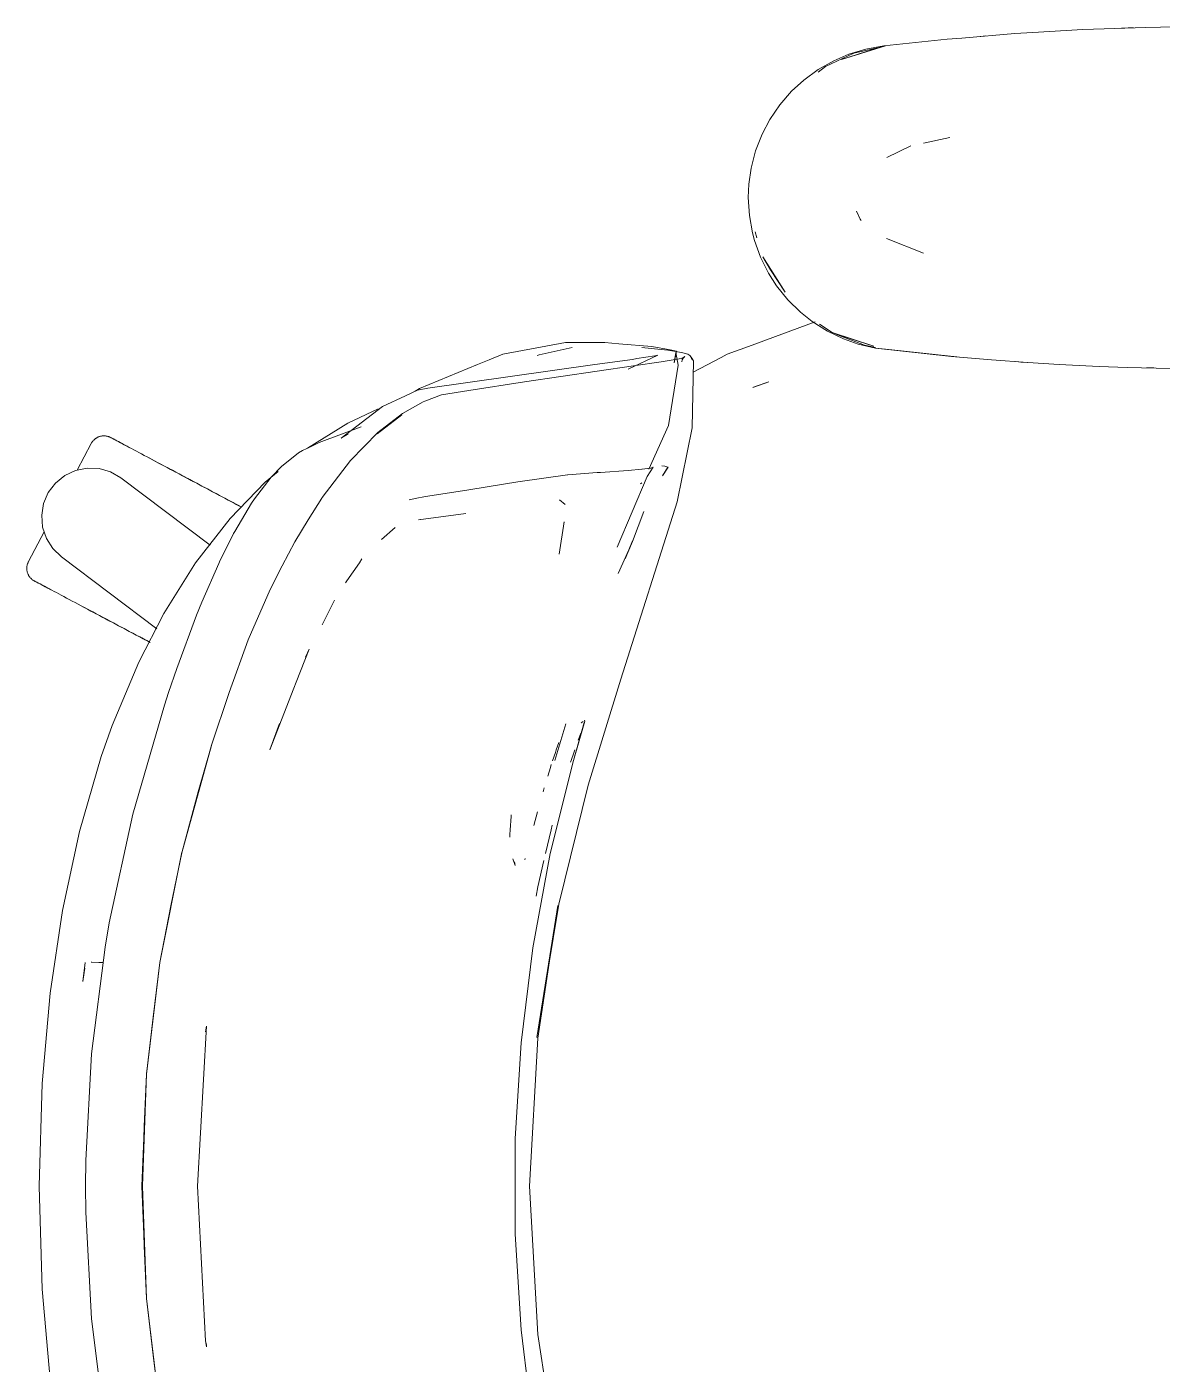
# Model space of a CAD drawing. Header units: millimetres. Extents: x 155927 to 295199, y -4084 to 97293.
# Drawn here: x 188535.2 to 188856.7, y 33009.8 to 33388.5 of the extents above; entities that cross this region are included whole.
import ezdxf

# ---------------------------------------------------------------- set-up
doc = ezdxf.new("R2010")
doc.units = ezdxf.units.MM
doc.header["$MEASUREMENT"] = 0
doc.layers.add('G-IMPT', color=8, linetype='CONTINUOUS', lineweight=9)
doc.layers.add('I-FURN', color=8, linetype='CONTINUOUS', lineweight=9)

msp = doc.modelspace()

# ---------------------------------------------------------------- linework, layer by layer
at = {"layer": 'G-IMPT'}
for p, q in [((188840.2, 33387.99), (188851.96, 33388.38)), ((188845.09, 33388.13), (188847.02, 33388.24)), ((188847.02, 33388.24), (188848.52, 33388.26)), ((188860.38, 33388.55), (188851.96, 33388.38)), ((188795.76, 33385.01), (188777.84, 33383.1)), ((188799.89, 33385.36), (188795.76, 33385.01)), ((188814.95, 33386.6), (188799.89, 33385.36)), ((188806.77, 33385.95), (188805.09, 33385.78)), ((188814.95, 33386.6), (188820.04, 33386.93)), ((188820.04, 33386.93), (188834.18, 33387.74)), ((188840.2, 33387.99), (188834.18, 33387.74)), ((188769.38, 33381.06), (188761.32, 33377.32)), ((188763.69, 33378.93), (188767.93, 33380.74)), ((188778.35, 33383.1), (188765.89, 33379.27)), ((188765.89, 33379.27), (188775.04, 33382.19)), ((188767.93, 33380.74), (188772.79, 33382.21)), ((188769.38, 33381.06), (188777.79, 33382.98)), ((188777.84, 33383.1), (188772.79, 33382.21)), ((188778.35, 33383.1), (188775.04, 33382.19)), ((188759.21, 33375.73), (188761.32, 33377.32)), ((188763.69, 33378.93), (188759.25, 33376.42)), ((188755.17, 33373.42), (188751.73, 33370.26)), ((188755.17, 33373.42), (188759.25, 33376.42)), ((188748.41, 33366.42), (188751.73, 33370.26)), ((188745.58, 33362.26), (188748.41, 33366.42)), ((188745.58, 33362.26), (188743.39, 33358.09)), ((188743.39, 33358.09), (188741.55, 33353.38)), ((188778.72, 33351.53), (188785.5, 33354.8)), ((188796.55, 33357.14), (188789.12, 33355.56)), ((188740.29, 33348.51), (188741.55, 33353.38)), ((188740.29, 33348.51), (188739.64, 33344)), ((188739.47, 33340.15), (188739.64, 33344)), ((188739.47, 33340.15), (188739.77, 33335.11)), ((188739.77, 33335.11), (188740.65, 33330.16)), ((188770.09, 33336.33), (188771.1, 33334.1)), ((188771.1, 33334.1), (188771.4, 33333.65)), ((188740.65, 33330.16), (188741.21, 33328.04)), ((188742.92, 33323.26), (188741.21, 33328.04)), ((188741.91, 33328.81), (188741.39, 33330.5)), ((188789.05, 33324.43), (188778.63, 33328.58)), ((188742.92, 33323.26), (188745.17, 33318.75)), ((188743.57, 33323.36), (188745.73, 33319.68)), ((188743.57, 33323.36), (188749.89, 33313.41)), ((188745.17, 33318.75), (188747.43, 33315.21)), ((188745.73, 33319.68), (188749.89, 33313.41)), ((188750.62, 33311.23), (188747.43, 33315.21)), ((188750.62, 33311.23), (188754.23, 33307.68)), ((188758.43, 33304.94), (188739.49, 33298)), ((188754.23, 33307.68), (188757.53, 33305.06)), ((188761.86, 33302.33), (188757.53, 33305.06)), ((188763.18, 33301.94), (188759.6, 33304.36)), ((188761.86, 33302.33), (188766.44, 33300.14)), ((188763.89, 33301.66), (188763.18, 33301.94)), ((188763.18, 33301.94), (188765.89, 33301.03)), ((188763.18, 33301.94), (188775.04, 33298.12)), ((188772.4, 33298.33), (188764.22, 33301.53)), ((188765.89, 33301.03), (188775.04, 33298.12)), ((188687.71, 33299.1), (188670.01, 33295.86)), ((188689.57, 33297.69), (188680.27, 33295.64)), ((188687.71, 33299.1), (188694.68, 33299.12)), ((188694.68, 33299.12), (188698.85, 33299.12)), ((188702.8, 33298.78), (188698.85, 33299.12)), ((188712.13, 33297.98), (188702.8, 33298.78)), ((188711.96, 33297.46), (188709.37, 33297.67)), ((188716.65, 33296.94), (188711.96, 33297.46)), ((188712.13, 33297.98), (188712.6, 33297.94)), ((188712.6, 33297.94), (188716.85, 33297.12)), ((188739.49, 33298), (188733.52, 33295.81)), ((188766.44, 33300.14), (188770.57, 33298.69)), ((188775.53, 33297.54), (188770.57, 33298.69)), ((188775.46, 33297.75), (188772.4, 33298.33)), ((188775.53, 33297.54), (188798.49, 33295.08)), ((188775.53, 33297.54), (188778.35, 33297.2)), ((188775.53, 33297.54), (188796.97, 33295.18)), ((188798.49, 33295.08), (188778.35, 33297.2)), ((188662.79, 33292.87), (188666.15, 33294.26)), ((188670.01, 33295.86), (188666.15, 33294.26)), ((188680.27, 33295.64), (188679.69, 33295.49)), ((188695.99, 33292.91), (188706.65, 33294.35)), ((188713.84, 33295.54), (188705.43, 33291.55)), ((188707.95, 33294.57), (188706.65, 33294.35)), ((188714.81, 33293.63), (188706.95, 33292.52)), ((188707.95, 33294.57), (188712.97, 33295.4)), ((188713.84, 33295.54), (188712.97, 33295.4)), ((188721.07, 33294.74), (188714.81, 33293.63)), ((188717.26, 33296.87), (188716.65, 33296.94)), ((188716.85, 33297.12), (188719.17, 33296.68)), ((188717.26, 33296.87), (188720.54, 33296.33)), ((188718.45, 33293.4), (188719.17, 33296.68)), ((188718.45, 33293.4), (188718.93, 33296.27)), ((188718.93, 33296.27), (188719.62, 33292.69)), ((188720.45, 33294.57), (188721.55, 33295.13)), ((188720.45, 33294.57), (188721.07, 33294.74)), ((188722.4, 33295.78), (188720.54, 33296.33)), ((188720.65, 33293.7), (188720.73, 33294.2)), ((188721.05, 33294.74), (188720.73, 33294.2)), ((188721.05, 33294.74), (188721.55, 33295.13)), ((188722.4, 33295.78), (188722.94, 33295.46)), ((188722.94, 33295.46), (188723.31, 33294.96)), ((188723.92, 33293.93), (188723.31, 33294.96)), ((188723.44, 33294.34), (188723.31, 33294.96)), ((188723.31, 33294.96), (188723.34, 33294.89)), ((188723.44, 33294.34), (188723.34, 33294.89)), ((188723.54, 33274.94), (188723.92, 33293.93)), ((188723.85, 33290.74), (188731.76, 33294.88)), ((188731.76, 33294.88), (188733.52, 33295.81)), ((188796.97, 33295.18), (188808.37, 33294.2)), ((188818.65, 33293.47), (188808.37, 33294.2)), ((188816.61, 33293.6), (188815.2, 33293.74)), ((188816.61, 33293.6), (188818.52, 33293.51)), ((188818.65, 33293.47), (188827.53, 33292.91)), ((188646.34, 33286.08), (188662.79, 33292.87)), ((188695.99, 33292.91), (188648.77, 33286.24)), ((188706.95, 33292.52), (188676.08, 33287.97)), ((188716.91, 33275.64), (188719.62, 33292.69)), ((188838.83, 33292.37), (188827.53, 33292.91)), ((188838.83, 33292.37), (188846.71, 33292.07)), ((188859.02, 33291.78), (188846.71, 33292.07)), ((188852.24, 33291.92), (188854.32, 33291.92)), ((188645.17, 33285.31), (188646.34, 33286.08)), ((188648.77, 33286.24), (188645.78, 33285.59)), ((188676.08, 33287.97), (188660.31, 33285.57)), ((188740.79, 33286.4), (188745.26, 33288.03)), ((188740.79, 33286.4), (188741.38, 33286.66)), ((188745.26, 33288.03), (188741.38, 33286.66)), ((188642.42, 33284.02), (188635.89, 33280.98)), ((188641.59, 33279.02), (188647.43, 33282.31)), ((188642.42, 33284.02), (188645.78, 33285.59)), ((188647.43, 33282.31), (188647.85, 33282.52)), ((188652.64, 33284.27), (188647.85, 33282.52)), ((188652.64, 33284.27), (188660.31, 33285.57)), ((188624.19, 33272.04), (188635.89, 33280.98)), ((188634.71, 33280.31), (188626.08, 33276.33)), ((188634.42, 33273.3), (188641.37, 33278.69)), ((188641.59, 33279.02), (188634.63, 33273.6)), ((188641.37, 33278.69), (188637.99, 33276.1)), ((188626.08, 33276.33), (188614.63, 33269.21)), ((188629.85, 33275.27), (188617.94, 33270.77)), ((188634.42, 33273.3), (188637.99, 33276.1)), ((188716.91, 33275.64), (188711.29, 33263.29)), ((188723.54, 33274.94), (188719.34, 33253.99)), ((188615.71, 33269.69), (188617.94, 33270.77)), ((188624.19, 33272.04), (188626.22, 33273.2)), ((188626.89, 33265.7), (188634.63, 33273.6)), ((188612.14, 33267.9), (188607.27, 33264.04)), ((188612.14, 33267.9), (188613.27, 33268.52)), ((188613.27, 33268.52), (188615.71, 33269.69)), ((188607.27, 33264.04), (188604.38, 33261.02)), ((188626.89, 33265.7), (188618.87, 33255.26)), ((188705.49, 33262.92), (188709.36, 33263.22)), ((188709.45, 33263.22), (188709.36, 33263.22)), ((188709.45, 33263.22), (188711.83, 33263.52)), ((188712.56, 33263.81), (188710.8, 33261.14)), ((188711.84, 33263.52), (188711.83, 33263.52)), ((188711.84, 33263.52), (188712.56, 33263.81)), ((188714.98, 33264.22), (188715.83, 33264.11)), ((188715.17, 33261.35), (188716.7, 33263.84)), ((188716.76, 33263.82), (188715.17, 33261.35)), ((188716.7, 33263.84), (188715.21, 33261.37)), ((188715.83, 33264.11), (188716.7, 33263.84)), ((188716.76, 33263.82), (188716.7, 33263.84)), ((188602.71, 33259.6), (188592.75, 33249.3)), ((188604.38, 33261.02), (188599.66, 33254.89)), ((188602.71, 33259.6), (188606.38, 33262.6)), ((188674.25, 33259.63), (188660.89, 33257.51)), ((188674.25, 33259.63), (188688.32, 33261.66)), ((188688.4, 33261.67), (188688.32, 33261.66)), ((188688.4, 33261.67), (188696.64, 33262.29)), ((188696.64, 33262.29), (188697.63, 33262.36)), ((188697.63, 33262.36), (188705.49, 33262.92)), ((188710.8, 33261.14), (188702.36, 33241.16)), ((188709.35, 33259.42), (188708.91, 33259.15)), ((188648.05, 33255.53), (188647.58, 33255.46)), ((188659.77, 33257.34), (188648.05, 33255.53)), ((188659.77, 33257.34), (188660.38, 33257.43)), ((188660.89, 33257.51), (188660.38, 33257.43)), ((188594.07, 33245.6), (188598.8, 33253.6)), ((188599.66, 33254.89), (188598.8, 33253.6)), ((188614.82, 33248.91), (188618.7, 33255.01)), ((188618.7, 33255.01), (188618.87, 33255.26)), ((188643.43, 33254.58), (188645.6, 33255.04)), ((188645.6, 33255.04), (188647.58, 33255.46)), ((188687.66, 33253.28), (188686.02, 33254.56)), ((188703.35, 33203.75), (188719.34, 33253.99)), ((188582.94, 33236.7), (188592.75, 33249.3)), ((188614.82, 33248.91), (188611.05, 33242.68)), ((188659.47, 33250.66), (188646.12, 33248.88)), ((188646.12, 33248.88), (188646.59, 33249.02)), ((188687.31, 33248.33), (188685.91, 33239.17)), ((188687.31, 33248.33), (188687.26, 33247.98)), ((188706.66, 33242.8), (188709.92, 33251.27)), ((188593.76, 33245), (188589.76, 33236.99)), ((188593.76, 33245), (188594.07, 33245.6)), ((188635.62, 33243.38), (188639.53, 33246.72)), ((188607.48, 33235.89), (188611.05, 33242.68)), ((188705.64, 33240.42), (188702.59, 33233.71)), ((188704.64, 33237.9), (188706.67, 33243.01)), ((188706.67, 33243.01), (188704.64, 33237.89)), ((188706.66, 33242.8), (188704.64, 33237.9)), ((188573.97, 33222.41), (188582.94, 33236.7)), ((188589.54, 33236.55), (188589.76, 33236.99)), ((188629.35, 33236.75), (188625.85, 33231.61)), ((188629.35, 33236.75), (188630.1, 33237.85)), ((188589.54, 33236.55), (188584.77, 33225.59)), ((188607.48, 33235.89), (188604.09, 33229.16)), ((188597.92, 33214.94), (188604.09, 33229.16)), ((188625.85, 33231.61), (188625.46, 33231.04)), ((188584.77, 33225.59), (188583.29, 33221.91)), ((188622.32, 33226.14), (188618.78, 33219.17)), ((188566.88, 33208.63), (188573.97, 33222.41)), ((188577.69, 33206.84), (188583.29, 33221.91)), ((188592.46, 33200.06), (188597.92, 33214.94)), ((188611.43, 33202.98), (188615.15, 33212.3)), ((188615.15, 33212.3), (188614.15, 33210.06)), ((188559.36, 33190.66), (188566.88, 33208.63)), ((188577.69, 33206.84), (188575.35, 33200.01)), ((188610.76, 33201.25), (188611.43, 33202.98)), ((188694.17, 33173.77), (188703.35, 33203.75)), ((188574.15, 33196.41), (188575.35, 33200.01)), ((188592.46, 33200.06), (188587.45, 33185.14)), ((188604.05, 33183.8), (188610.76, 33201.25)), ((188574.15, 33196.41), (188565.21, 33165.58)), ((188604.05, 33183.8), (188606.77, 33191.23)), ((188684.74, 33180.72), (188687.78, 33191.15)), ((188689.94, 33180.72), (188693.21, 33191.94)), ((188689.94, 33180.72), (188693.05, 33191.54)), ((188689.94, 33180.72), (188693, 33191.25)), ((188692.12, 33191.4), (188692.73, 33191.79)), ((188692.12, 33191.4), (188692.33, 33191.55)), ((188693, 33191.25), (188693.05, 33191.54)), ((188693.21, 33191.94), (188693.07, 33192.19)), ((188559.36, 33190.66), (188556.29, 33181.92)), ((188691.32, 33186.5), (188691.67, 33187.47)), ((188691.67, 33187.47), (188692.06, 33188.54)), ((188579.07, 33154.64), (188587.45, 33185.14)), ((188579.07, 33154.64), (188587.5, 33185.05)), ((188583.72, 33171.89), (188587.5, 33185.05)), ((188684.85, 33183.02), (188685.11, 33183.74)), ((188685.87, 33185.9), (188685.11, 33183.74)), ((188690.33, 33183.75), (188690.04, 33182.95)), ((188556.29, 33181.92), (188550.11, 33160.68)), ((188683.39, 33154.4), (188689.94, 33180.72)), ((188684.85, 33183.02), (188684.08, 33180.71)), ((188689.31, 33180.72), (188689.16, 33180.26)), ((188689.31, 33180.72), (188690.04, 33182.95)), ((188683.46, 33178.8), (188682.67, 33176.31)), ((188683.7, 33179.58), (188683.46, 33178.8)), ((188681.68, 33173.01), (188681.35, 33171.89)), ((188694.17, 33173.77), (188685.85, 33140.09)), ((188583.72, 33171.89), (188579.07, 33154.64)), ((188558.54, 33134.79), (188565.21, 33165.58)), ((188672.07, 33161.16), (188672.35, 33164.87)), ((188672.35, 33164.87), (188672.38, 33165.35)), ((188679.77, 33166.22), (188678.77, 33162.36)), ((188679.77, 33166.22), (188679.38, 33164.69)), ((188672.07, 33161.16), (188671.97, 33159.79)), ((188682.07, 33154.39), (188683.62, 33161.14)), ((188683.62, 33161.14), (188683.96, 33162.42)), ((188550.11, 33160.68), (188545.3, 33138.32)), ((188671.97, 33159.09), (188671.97, 33159.79)), ((188572.89, 33123.52), (188579.11, 33154.76)), ((188579.11, 33154.76), (188572.9, 33123.59)), ((188579.07, 33154.64), (188575.99, 33139.62)), ((188683.39, 33154.4), (188678.46, 33127.74)), ((188673.5, 33151), (188672.82, 33152.95)), ((188673.5, 33151), (188673.29, 33152.05)), ((188676.17, 33152.6), (188676.31, 33153.01)), ((188679.91, 33144.99), (188681.62, 33152.41)), ((188679.44, 33142.36), (188679.91, 33144.99)), ((188541.81, 33114.9), (188545.3, 33138.32)), ((188572.89, 33123.52), (188575.99, 33139.62)), ((188685.85, 33140.09), (188679.6, 33102.35)), ((188679.6, 33102.35), (188685.59, 33139.71)), ((188679.86, 33102.17), (188685.59, 33139.71)), ((188557.36, 33127.87), (188558.54, 33134.79)), ((188553.54, 33097.7), (188557.36, 33127.87)), ((188678.46, 33127.74), (188675.16, 33100.82)), ((188551.71, 33123.6), (188551.06, 33118.19)), ((188553.47, 33123.63), (188555.56, 33123.56)), ((188553.47, 33123.63), (188553.58, 33123.63)), ((188556.81, 33123.51), (188555.56, 33123.56)), ((188569.07, 33092), (188572.9, 33123.59)), ((188569.11, 33091.96), (188572.89, 33123.52)), ((188570.95, 33108.04), (188572.89, 33123.52)), ((188551.63, 33121.95), (188551.06, 33118.19)), ((188539.55, 33089.33), (188541.81, 33114.9)), ((188570.95, 33108.04), (188569.11, 33091.96)), ((188583.56, 33060.19), (188586.06, 33105.53)), ((188586.06, 33105.53), (188585.84, 33103.91)), ((188585.84, 33103.91), (188586.07, 33105.22)), ((188586.11, 33105.46), (188586.07, 33105.22)), ((188673.51, 33073.75), (188675.16, 33100.82)), ((188679.86, 33102.17), (188677.5, 33060.19)), ((188551.93, 33067.5), (188553.54, 33097.7)), ((188538.7, 33060.19), (188539.55, 33089.33)), ((188567.74, 33060.19), (188569.07, 33092)), ((188569.11, 33091.96), (188567.97, 33060.19)), ((188569.11, 33091.96), (188568.43, 33077.07)), ((188568.43, 33077.07), (188567.97, 33060.19)), ((188673.51, 33046.62), (188673.51, 33073.75)), ((188551.93, 33067.5), (188551.83, 33060.19)), ((188539.55, 33031.04), (188538.7, 33060.19)), ((188551.93, 33052.87), (188551.83, 33060.19)), ((188569.07, 33028.37), (188567.74, 33060.19)), ((188568.43, 33043.3), (188567.97, 33060.19)), ((188569.11, 33028.41), (188567.97, 33060.19)), ((188583.51, 33060.19), (188585.84, 33016.46)), ((188583.56, 33060.19), (188585.84, 33016.46)), ((188679.86, 33018.2), (188677.5, 33060.19)), ((188551.93, 33052.87), (188553.54, 33022.67)), ((188673.51, 33046.62), (188675.16, 33019.55)), ((188568.43, 33043.3), (188569.11, 33028.41)), ((188541.81, 33005.47), (188539.55, 33031.04)), ((188569.07, 33028.37), (188572.9, 32996.78)), ((188569.11, 33028.41), (188572.89, 32996.85)), ((188569.11, 33028.41), (188570.95, 33012.33)), ((188553.54, 33022.67), (188557.36, 32992.5)), ((188678.46, 32992.63), (188675.16, 33019.55)), ((188685.85, 32980.28), (188679.86, 33018.2)), ((188585.84, 33016.46), (188586.1, 33014.68)), ((188585.84, 33016.46), (188586.07, 33015.15)), ((188586.11, 33014.91), (188586.07, 33015.15)), ((188572.89, 32996.85), (188570.95, 33012.33))]:
    msp.add_line(p, q, dxfattribs=at)
at = {"layer": 'I-FURN'}
for p, q in [((188553.47, 33270.56), (188553.55, 33270.71)), ((188553.55, 33270.71), (188553.64, 33270.84)), ((188553.64, 33270.84), (188553.73, 33270.98)), ((188553.73, 33270.98), (188553.82, 33271.11)), ((188553.82, 33271.11), (188553.92, 33271.23)), ((188553.92, 33271.23), (188554.03, 33271.36)), ((188554.03, 33271.36), (188554.14, 33271.47)), ((188554.14, 33271.47), (188554.25, 33271.59)), ((188554.25, 33271.59), (188554.37, 33271.7)), ((188554.37, 33271.7), (188554.49, 33271.8)), ((188554.49, 33271.8), (188554.62, 33271.9)), ((188554.62, 33271.9), (188554.75, 33271.99)), ((188554.75, 33271.99), (188554.88, 33272.08)), ((188554.88, 33272.08), (188555.02, 33272.17)), ((188555.02, 33272.17), (188555.16, 33272.24)), ((188555.16, 33272.24), (188555.31, 33272.32)), ((188555.31, 33272.32), (188555.45, 33272.38)), ((188555.45, 33272.38), (188555.6, 33272.44)), ((188555.6, 33272.44), (188555.76, 33272.5)), ((188555.76, 33272.5), (188555.91, 33272.54)), ((188555.91, 33272.54), (188556.07, 33272.59)), ((188556.07, 33272.59), (188556.22, 33272.62)), ((188556.22, 33272.62), (188556.38, 33272.65)), ((188556.38, 33272.65), (188556.54, 33272.67)), ((188556.54, 33272.67), (188556.7, 33272.69)), ((188556.7, 33272.69), (188556.86, 33272.7)), ((188556.86, 33272.7), (188557.02, 33272.7)), ((188557.02, 33272.7), (188557.18, 33272.7)), ((188557.18, 33272.7), (188557.35, 33272.69)), ((188557.35, 33272.69), (188557.51, 33272.67)), ((188557.51, 33272.67), (188557.67, 33272.65)), ((188557.67, 33272.65), (188557.82, 33272.62)), ((188557.82, 33272.62), (188557.98, 33272.59)), ((188557.98, 33272.59), (188558.14, 33272.55)), ((188558.14, 33272.55), (188558.29, 33272.5)), ((188558.29, 33272.5), (188558.44, 33272.45)), ((188558.44, 33272.45), (188558.59, 33272.39)), ((188558.59, 33272.39), (188558.74, 33272.32)), ((188558.74, 33272.32), (188558.89, 33272.25)), ((188558.89, 33272.25), (188558.92, 33272.23)), ((188558.92, 33272.23), (188558.94, 33272.22)), ((188558.93, 33272.23), (188558.92, 33272.23)), ((188558.97, 33272.21), (188558.93, 33272.23)), ((188558.94, 33272.22), (188559, 33272.19)), ((188559.05, 33272.16), (188558.97, 33272.21)), ((188559, 33272.19), (188559.11, 33272.14)), ((188559.18, 33272.1), (188559.05, 33272.16)), ((188559.11, 33272.14), (188559.25, 33272.06)), ((188559.34, 33272.01), (188559.18, 33272.1)), ((188559.25, 33272.06), (188559.43, 33271.96)), ((188559.54, 33271.9), (188559.34, 33272.01)), ((188559.43, 33271.96), (188559.64, 33271.85)), ((188559.78, 33271.78), (188559.54, 33271.9)), ((188559.64, 33271.85), (188559.9, 33271.71)), ((188560.06, 33271.63), (188559.78, 33271.78)), ((188559.9, 33271.71), (188560.2, 33271.55)), ((188560.38, 33271.46), (188560.06, 33271.63)), ((188560.2, 33271.55), (188560.54, 33271.37)), ((188560.73, 33271.27), (188560.38, 33271.46)), ((188560.54, 33271.37), (188560.91, 33271.18)), ((188561.13, 33271.06), (188560.73, 33271.27)), ((188560.91, 33271.18), (188561.32, 33270.96)), ((188561.56, 33270.83), (188561.13, 33271.06)), ((188561.32, 33270.96), (188561.76, 33270.72)), ((188562.02, 33270.58), (188561.56, 33270.83)), ((188561.76, 33270.72), (188562.25, 33270.46)), ((188553.47, 33270.56), (188549.44, 33262.98)), ((188562.52, 33270.32), (188562.02, 33270.58)), ((188562.25, 33270.46), (188562.76, 33270.19)), ((188563.06, 33270.03), (188562.52, 33270.32)), ((188562.76, 33270.19), (188563.31, 33269.9)), ((188563.63, 33269.73), (188563.06, 33270.03)), ((188563.31, 33269.9), (188563.9, 33269.59)), ((188564.23, 33269.41), (188563.63, 33269.73)), ((188564.86, 33269.07), (188564.23, 33269.41)), ((188565.53, 33268.72), (188564.86, 33269.07)), ((188566.22, 33268.35), (188565.53, 33268.72)), ((188566.94, 33267.97), (188566.22, 33268.35)), ((188567.69, 33267.57), (188566.94, 33267.97)), ((188568.47, 33267.16), (188567.69, 33267.57)), ((188569.27, 33266.73), (188568.47, 33267.16)), ((188548.98, 33262.89), (188552.29, 33263.56)), ((188552.29, 33263.56), (188555.66, 33263.42)), ((188555.66, 33263.42), (188558.9, 33262.48)), ((188570.09, 33266.29), (188569.27, 33266.73)), ((188569.64, 33266.53), (188570.48, 33266.09)), ((188570.94, 33265.84), (188570.09, 33266.29)), ((188570.48, 33266.09), (188571.34, 33265.63)), ((188571.81, 33265.38), (188570.94, 33265.84)), ((188571.34, 33265.63), (188572.21, 33265.17)), ((188572.7, 33264.91), (188571.81, 33265.38)), ((188572.21, 33265.17), (188573.11, 33264.69)), ((188573.6, 33264.43), (188572.7, 33264.91)), ((188573.11, 33264.69), (188574.02, 33264.2)), ((188574.52, 33263.94), (188573.6, 33264.43)), ((188574.02, 33264.2), (188574.95, 33263.71)), ((188575.46, 33263.44), (188574.52, 33263.94)), ((188574.95, 33263.71), (188575.9, 33263.21)), ((188576.41, 33262.93), (188575.46, 33263.44)), ((188575.9, 33263.21), (188576.85, 33262.7)), ((188541.29, 33256.62), (188543.32, 33259.32)), ((188543.32, 33259.32), (188545.93, 33261.45)), ((188545.93, 33261.45), (188548.98, 33262.89)), ((188558.9, 33262.48), (188561.82, 33260.79)), ((188561.82, 33260.79), (188587.13, 33241.71)), ((188577.38, 33262.42), (188576.41, 33262.93)), ((188576.85, 33262.7), (188577.82, 33262.18)), ((188578.35, 33261.9), (188577.38, 33262.42)), ((188577.82, 33262.18), (188578.8, 33261.66)), ((188579.33, 33261.38), (188578.35, 33261.9)), ((188578.8, 33261.66), (188579.79, 33261.14)), ((188580.32, 33260.85), (188579.33, 33261.38)), ((188579.79, 33261.14), (188580.78, 33260.61)), ((188581.32, 33260.32), (188580.32, 33260.85)), ((188580.78, 33260.61), (188581.78, 33260.08)), ((188582.32, 33259.79), (188581.32, 33260.32)), ((188581.78, 33260.08), (188582.79, 33259.54)), ((188583.33, 33259.26), (188582.32, 33259.79)), ((188582.79, 33259.54), (188583.79, 33259.01)), ((188539.96, 33253.52), (188541.29, 33256.62)), ((188584.33, 33258.72), (188583.33, 33259.26)), ((188583.79, 33259.01), (188584.8, 33258.48)), ((188585.34, 33258.19), (188584.33, 33258.72)), ((188584.8, 33258.48), (188585.8, 33257.94)), ((188586.34, 33257.65), (188585.34, 33258.19)), ((188585.8, 33257.94), (188586.8, 33257.41)), ((188587.34, 33257.12), (188586.34, 33257.65)), ((188586.8, 33257.41), (188587.8, 33256.88)), ((188588.33, 33256.59), (188587.34, 33257.12)), ((188587.8, 33256.88), (188588.79, 33256.35)), ((188589.32, 33256.07), (188588.33, 33256.59)), ((188588.79, 33256.35), (188589.77, 33255.83)), ((188590.3, 33255.55), (188589.32, 33256.07)), ((188589.77, 33255.83), (188590.75, 33255.31)), ((188591.27, 33255.03), (188590.3, 33255.55)), ((188539.42, 33250.19), (188539.96, 33253.52)), ((188590.75, 33255.31), (188591.71, 33254.8)), ((188592.23, 33254.52), (188591.27, 33255.03)), ((188591.71, 33254.8), (188592.66, 33254.29)), ((188593.17, 33254.02), (188592.23, 33254.52)), ((188592.66, 33254.29), (188593.6, 33253.79)), ((188594.1, 33253.53), (188593.17, 33254.02)), ((188593.6, 33253.79), (188594.52, 33253.3)), ((188595.01, 33253.04), (188594.1, 33253.53)), ((188594.52, 33253.3), (188595.43, 33252.82)), ((188595.91, 33252.57), (188595.01, 33253.04)), ((188539.68, 33246.83), (188539.42, 33250.19)), ((188540.13, 33245.48), (188535.66, 33237.07)), ((188540.75, 33243.63), (188539.68, 33246.83)), ((188542.55, 33240.78), (188540.75, 33243.63)), ((188544.98, 33238.43), (188542.55, 33240.78)), ((188535.39, 33236.43), (188535.45, 33236.59)), ((188535.45, 33236.59), (188535.51, 33236.74)), ((188535.51, 33236.74), (188535.57, 33236.88)), ((188535.57, 33236.88), (188535.64, 33237.03)), ((188535.64, 33237.03), (188535.66, 33237.07)), ((188572.04, 33218.04), (188544.98, 33238.43)), ((188535.19, 33235.33), (188535.2, 33235.49)), ((188535.19, 33235.17), (188535.19, 33235.33)), ((188535.19, 33235), (188535.19, 33235.17)), ((188535.2, 33234.84), (188535.19, 33235)), ((188535.2, 33235.49), (188535.22, 33235.65)), ((188535.22, 33234.68), (188535.2, 33234.84)), ((188535.22, 33235.65), (188535.24, 33235.81)), ((188535.24, 33234.52), (188535.22, 33234.68)), ((188535.24, 33235.81), (188535.27, 33235.97)), ((188535.27, 33234.37), (188535.24, 33234.52)), ((188535.27, 33235.97), (188535.3, 33236.12)), ((188535.31, 33234.21), (188535.27, 33234.37)), ((188535.3, 33236.12), (188535.35, 33236.28)), ((188535.35, 33234.05), (188535.31, 33234.21)), ((188535.35, 33236.28), (188535.39, 33236.43)), ((188535.4, 33233.9), (188535.35, 33234.05)), ((188535.45, 33233.75), (188535.4, 33233.9)), ((188535.51, 33233.6), (188535.45, 33233.75)), ((188535.58, 33233.45), (188535.51, 33233.6)), ((188535.65, 33233.31), (188535.58, 33233.45)), ((188535.73, 33233.16), (188535.65, 33233.31)), ((188535.81, 33233.03), (188535.73, 33233.16)), ((188535.9, 33232.89), (188535.81, 33233.03)), ((188535.99, 33232.76), (188535.9, 33232.89)), ((188536.09, 33232.63), (188535.99, 33232.76)), ((188536.2, 33232.51), (188536.09, 33232.63)), ((188536.31, 33232.39), (188536.2, 33232.51)), ((188536.42, 33232.28), (188536.31, 33232.39)), ((188536.54, 33232.17), (188536.42, 33232.28)), ((188536.66, 33232.06), (188536.54, 33232.17)), ((188536.79, 33231.96), (188536.66, 33232.06)), ((188536.92, 33231.87), (188536.79, 33231.96)), ((188537.05, 33231.78), (188536.92, 33231.87)), ((188537.19, 33231.69), (188537.05, 33231.78)), ((188537.33, 33231.62), (188537.19, 33231.69)), ((188537.33, 33231.61), (188537.33, 33231.62)), ((188537.33, 33231.62), (188537.35, 33231.6)), ((188537.38, 33231.59), (188537.33, 33231.61)), ((188537.35, 33231.6), (188537.41, 33231.57)), ((188537.46, 33231.55), (188537.38, 33231.59)), ((188537.41, 33231.57), (188537.51, 33231.52)), ((188537.58, 33231.48), (188537.46, 33231.55)), ((188537.51, 33231.52), (188537.65, 33231.44)), ((188537.74, 33231.4), (188537.58, 33231.48)), ((188537.65, 33231.44), (188537.83, 33231.35)), ((188537.94, 33231.29), (188537.74, 33231.4)), ((188537.83, 33231.35), (188538.05, 33231.23)), ((188538.18, 33231.16), (188537.94, 33231.29)), ((188538.05, 33231.23), (188538.31, 33231.1)), ((188538.46, 33231.01), (188538.18, 33231.16)), ((188538.31, 33231.1), (188538.6, 33230.94)), ((188538.78, 33230.84), (188538.46, 33231.01)), ((188538.6, 33230.94), (188538.94, 33230.76)), ((188539.14, 33230.65), (188538.78, 33230.84)), ((188538.94, 33230.76), (188539.31, 33230.56)), ((188539.53, 33230.45), (188539.14, 33230.65)), ((188539.31, 33230.56), (188539.72, 33230.34)), ((188539.96, 33230.22), (188539.53, 33230.45)), ((188539.72, 33230.34), (188540.17, 33230.11)), ((188540.43, 33229.97), (188539.96, 33230.22)), ((188540.17, 33230.11), (188540.65, 33229.85)), ((188540.93, 33229.7), (188540.43, 33229.97)), ((188540.65, 33229.85), (188541.17, 33229.57)), ((188541.46, 33229.42), (188540.93, 33229.7)), ((188541.17, 33229.57), (188541.72, 33229.28)), ((188542.03, 33229.12), (188541.46, 33229.42)), ((188541.72, 33229.28), (188542.3, 33228.97)), ((188542.3, 33228.97), (188542.92, 33228.64)), ((188542.92, 33228.64), (188543.57, 33228.3)), ((188543.57, 33228.3), (188544.25, 33227.94)), ((188544.25, 33227.94), (188544.95, 33227.56)), ((188544.95, 33227.56), (188545.69, 33227.17)), ((188545.69, 33227.17), (188546.45, 33226.77)), ((188546.45, 33226.77), (188547.24, 33226.35)), ((188547.24, 33226.35), (188548.05, 33225.92)), ((188548.05, 33225.92), (188548.88, 33225.47)), ((188548.88, 33225.47), (188549.74, 33225.02)), ((188549.74, 33225.02), (188550.62, 33224.55)), ((188550.62, 33224.55), (188551.51, 33224.07)), ((188552.01, 33223.81), (188551.1, 33224.29)), ((188551.51, 33224.07), (188552.43, 33223.59)), ((188552.93, 33223.32), (188552.01, 33223.81)), ((188552.43, 33223.59), (188553.36, 33223.09)), ((188553.87, 33222.82), (188552.93, 33223.32)), ((188553.36, 33223.09), (188554.3, 33222.59)), ((188554.82, 33222.32), (188553.87, 33222.82)), ((188554.3, 33222.59), (188555.26, 33222.08)), ((188555.78, 33221.8), (188554.82, 33222.32)), ((188555.26, 33222.08), (188556.23, 33221.57)), ((188556.75, 33221.29), (188555.78, 33221.8)), ((188556.23, 33221.57), (188557.21, 33221.05)), ((188557.74, 33220.76), (188556.75, 33221.29)), ((188557.21, 33221.05), (188558.19, 33220.52)), ((188558.73, 33220.24), (188557.74, 33220.76)), ((188558.19, 33220.52), (188559.19, 33219.99)), ((188559.73, 33219.71), (188558.73, 33220.24)), ((188559.19, 33219.99), (188560.19, 33219.46)), ((188560.73, 33219.17), (188559.73, 33219.71)), ((188560.19, 33219.46), (188561.19, 33218.93)), ((188561.73, 33218.64), (188560.73, 33219.17)), ((188561.19, 33218.93), (188562.19, 33218.39)), ((188562.74, 33218.11), (188561.73, 33218.64)), ((188562.19, 33218.39), (188563.2, 33217.86)), ((188563.74, 33217.57), (188562.74, 33218.11)), ((188563.2, 33217.86), (188564.2, 33217.33)), ((188564.75, 33217.04), (188563.74, 33217.57)), ((188564.2, 33217.33), (188565.21, 33216.79)), ((188565.74, 33216.51), (188564.75, 33217.04)), ((188565.21, 33216.79), (188566.2, 33216.26)), ((188566.74, 33215.98), (188565.74, 33216.51)), ((188566.2, 33216.26), (188567.19, 33215.74)), ((188567.73, 33215.45), (188566.74, 33215.98)), ((188567.19, 33215.74), (188568.18, 33215.21)), ((188568.7, 33214.93), (188567.73, 33215.45)), ((188568.18, 33215.21), (188569.15, 33214.7)), ((188569.67, 33214.42), (188568.7, 33214.93)), ((188569.15, 33214.7), (188570.12, 33214.18))]:
    msp.add_line(p, q, dxfattribs=at)

doc.saveas('drawing.dxf')
